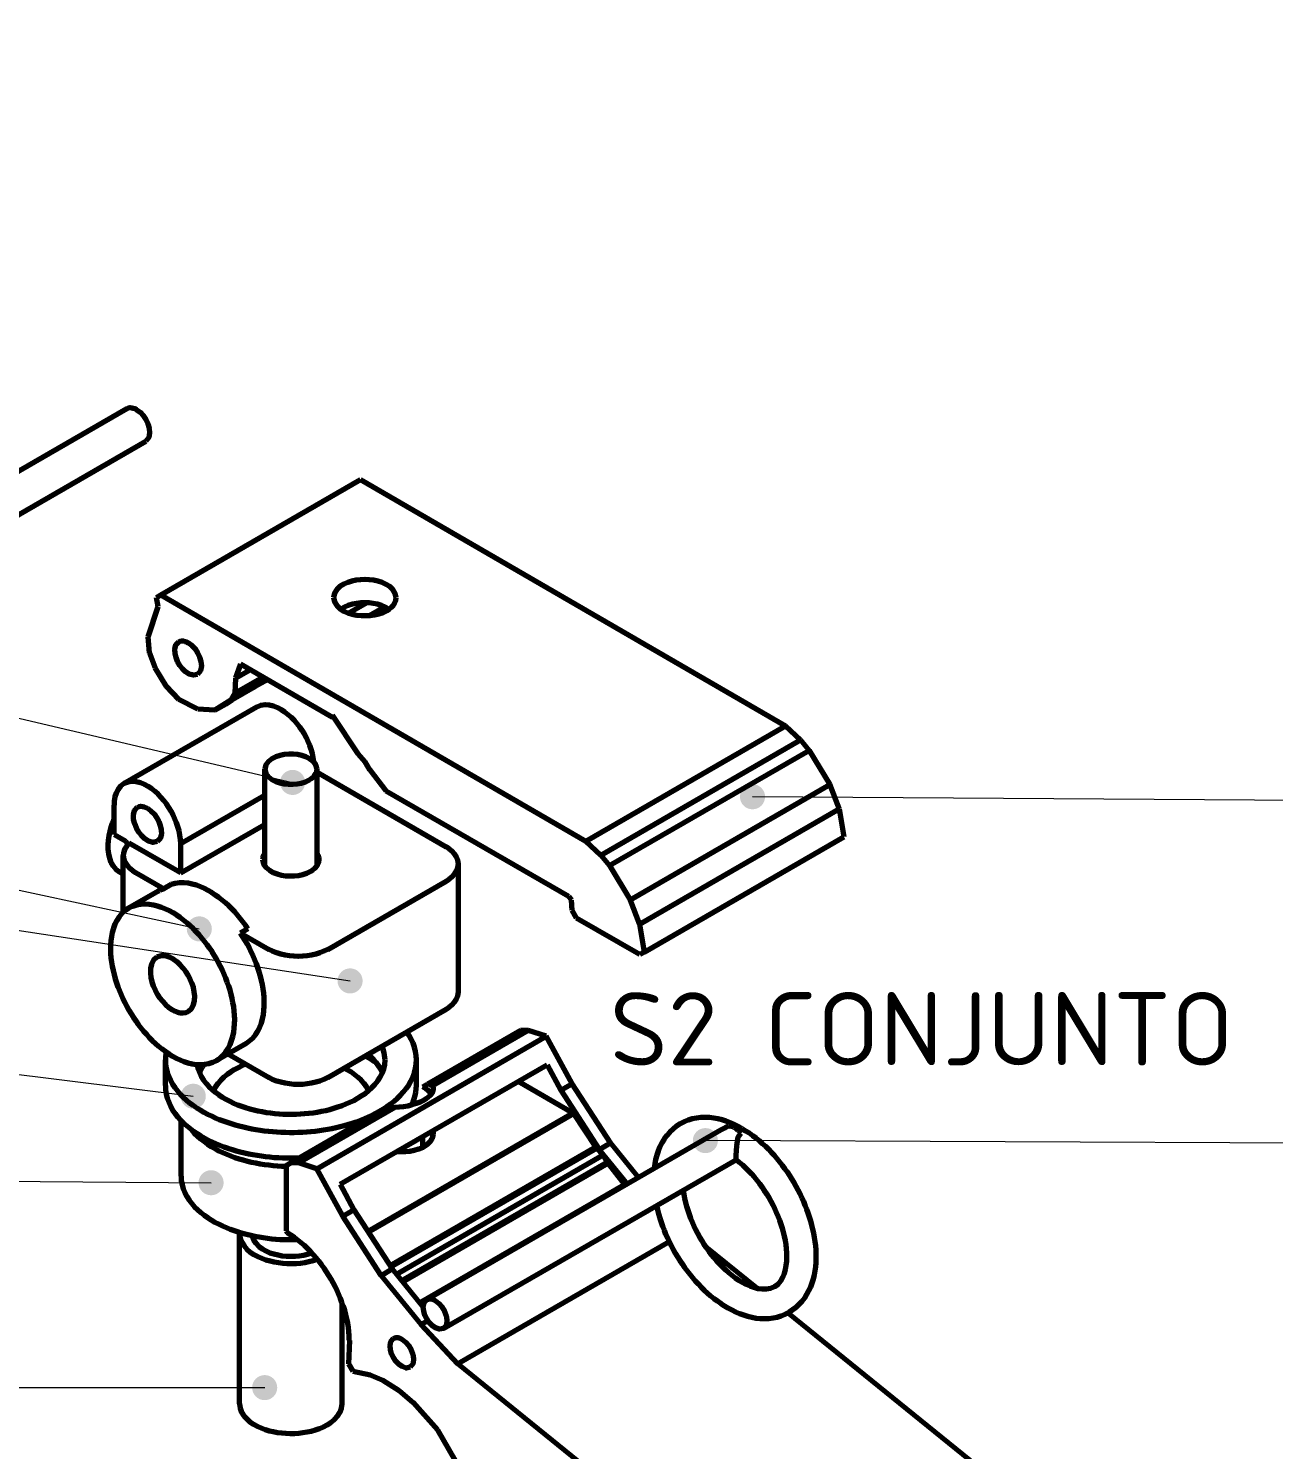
# Model space of a CAD drawing. Header units: millimetres. Extents: x 0 to 594, y 0 to 420.
# Drawn here: x 192.5 to 252, y 273.5 to 341.4 of the extents above; entities that cross this region are included whole.
import ezdxf
from ezdxf.enums import TextEntityAlignment as Align

# ---------------------------------------------------------------- set-up
doc = ezdxf.new("R2010")
doc.units = ezdxf.units.MM
for name, color, linetype, lineweight in [('01-VISIBLE', 7, 'CONTINUOUS', 70), ('06-TEXTO', 7, 'CONTINUOUS', 25), ('08-FINA', 5, 'CONTINUOUS', 18)]:
    doc.layers.add(name, color=color, linetype=linetype, lineweight=lineweight)
doc.styles.add('ISO3098', font='isocpeur.ttf')

msp = doc.modelspace()

# ---------------------------------------------------------------- hatches: boundary and pattern name
at = {"layer": '08-FINA'}
h = msp.add_hatch(color=7, dxfattribs=at)
h.dxf.hatch_style = 1
edge = h.paths.add_edge_path()
edge.add_arc((205.157, 305.402), 0.6, 0, 360)
h = msp.add_hatch(color=7, dxfattribs=at)
h.dxf.hatch_style = 1
edge = h.paths.add_edge_path()
edge.add_arc((227.141, 304.717), 0.6, 0, 360)
h = msp.add_hatch(color=7, dxfattribs=at)
h.dxf.hatch_style = 1
edge = h.paths.add_edge_path()
edge.add_arc((200.697, 298.402), 0.6, 0, 360)
h = msp.add_hatch(color=7, dxfattribs=at)
h.dxf.hatch_style = 1
edge = h.paths.add_edge_path()
edge.add_arc((207.905, 295.915), 0.6, 0, 360)
h = msp.add_hatch(color=7, dxfattribs=at)
h.dxf.hatch_style = 1
edge = h.paths.add_edge_path()
edge.add_arc((200.407, 290.402), 0.6, 0, 360)
h = msp.add_hatch(color=7, dxfattribs=at)
h.dxf.hatch_style = 1
edge = h.paths.add_edge_path()
edge.add_arc((224.888, 288.281), 0.6, 0, 360)
h = msp.add_hatch(color=7, dxfattribs=at)
h.dxf.hatch_style = 1
edge = h.paths.add_edge_path()
edge.add_arc((201.26, 286.267), 0.6, 0, 360)
h = msp.add_hatch(color=7, dxfattribs=at)
h.dxf.hatch_style = 1
edge = h.paths.add_edge_path()
edge.add_arc((203.822, 276.473), 0.6, 0, 360)

# ---------------------------------------------------------------- linework, layer by layer
at = {"layer": '01-VISIBLE'}
for p, q in [((186.982, 317.36), (197.235, 323.279)), ((187.882, 315.801), (198.135, 321.72)), ((198.859, 314.368), (208.405, 319.88)), ((208.405, 319.88), (228.723, 308.104)), ((198.654, 314.25), (198.859, 314.368)), ((198.728, 313.815), (198.654, 314.25)), ((198.859, 314.368), (219.178, 302.592)), ((207.831, 313.498), (208.687, 313.992)), ((198.244, 312.368), (198.728, 313.815)), ((208.829, 313.38), (209.555, 313.8)), ((209.433, 313.513), (209.745, 313.693)), ((198.318, 311.59), (198.244, 312.368)), ((198.58, 310.876), (198.318, 311.59)), ((199.124, 309.982), (198.58, 310.876)), ((202.66, 311.051), (202.433, 310.382)), ((202.433, 310.382), (203.126, 310.782)), ((207.068, 308.506), (202.66, 311.051)), ((199.722, 309.375), (199.124, 309.982)), ((202.211, 309.343), (203.915, 310.327)), ((203.324, 309.958), (202.263, 309.345)), ((202.398, 309.667), (203.727, 310.435)), ((202.433, 310.382), (202.398, 309.667)), ((203.324, 309.958), (203.342, 309.969)), ((203.938, 310.313), (203.342, 309.969)), ((200.62, 308.902), (199.722, 309.375)), ((202.211, 309.343), (201.443, 308.855)), ((201.443, 308.855), (201.974, 309.161)), ((201.974, 309.161), (202.263, 309.345)), ((202.398, 309.667), (202.211, 309.343)), ((197.09, 305.345), (203.454, 309.02)), ((201.443, 308.855), (200.62, 308.902)), ((207.068, 308.612), (207.068, 308.506)), ((208.288, 306.765), (207.068, 308.612)), ((207.119, 308.535), (207.068, 308.506)), ((219.178, 302.592), (228.723, 308.104)), ((228.723, 308.104), (229.434, 307.436)), ((219.888, 301.925), (229.434, 307.436)), ((229.434, 307.436), (229.848, 306.936)), ((208.628, 306.393), (208.288, 306.765)), ((208.85, 306.007), (208.628, 306.393)), ((220.302, 301.425), (229.848, 306.936)), ((229.848, 306.936), (230.838, 305.307)), ((203.824, 301.416), (203.824, 306.035)), ((206.324, 301.416), (206.324, 306.035)), ((206.324, 305.888), (212.499, 302.323)), ((209.635, 304.991), (208.85, 306.007)), ((221.292, 299.796), (230.838, 305.307)), ((230.838, 305.307), (231.287, 304.142)), ((199.806, 302.478), (203.824, 304.798)), ((218.354, 299.957), (209.635, 304.991)), ((196.624, 302.915), (196.624, 304.315)), ((221.741, 298.63), (231.287, 304.142)), ((231.287, 304.142), (231.513, 302.799)), ((199.806, 301.078), (203.824, 303.398)), ((196.624, 302.915), (197.185, 302.591)), ((199.806, 301.078), (197.341, 302.501)), ((199.806, 301.078), (199.806, 302.478)), ((219.178, 302.592), (219.888, 301.925)), ((221.967, 297.287), (231.513, 302.799)), ((197.064, 299.201), (197.064, 301.915)), ((219.888, 301.925), (220.302, 301.425)), ((197.064, 301.013), (196.901, 301.107)), ((197.65, 301.098), (198.995, 300.322)), ((213.085, 295.383), (213.085, 301.507)), ((220.302, 301.425), (221.292, 299.796)), ((199.348, 300.526), (198.995, 300.322)), ((206.842, 297.424), (212.499, 300.69)), ((198.732, 300.204), (197.317, 299.388)), ((218.485, 299.776), (218.354, 299.957)), ((218.523, 299.275), (218.485, 299.776)), ((221.292, 299.796), (221.741, 298.63)), ((218.729, 298.92), (218.523, 299.275)), ((221.758, 297.171), (218.729, 298.92)), ((203.022, 298.405), (202.669, 298.201)), ((221.741, 298.63), (221.967, 297.287)), ((202.669, 298.201), (204.014, 297.424)), ((221.967, 297.287), (221.758, 297.171)), ((206.842, 291.3), (212.499, 294.566)), ((216.045, 293.546), (211.609, 290.984)), ((216.42, 293.546), (211.839, 290.901)), ((216.42, 293.546), (216.045, 293.546)), ((217.279, 293.266), (216.42, 293.546)), ((202.932, 292.929), (201.517, 292.113)), ((206.319, 286.938), (217.279, 293.266)), ((218.513, 290.998), (217.279, 293.266)), ((199.074, 290.915), (199.074, 292.139)), ((202.062, 292.427), (204.014, 291.3)), ((211.074, 290.915), (211.074, 292.139)), ((207.422, 286.192), (217.321, 291.908)), ((217.321, 291.908), (217.983, 290.692)), ((211.38, 290.85), (211.38, 290.852)), ((218.559, 289.596), (215.938, 291.109)), ((217.983, 290.692), (218.513, 290.998)), ((220.348, 288.167), (218.513, 290.998)), ((217.983, 290.692), (219.817, 287.861)), ((209.521, 289.779), (205.085, 287.218)), ((210.04, 289.862), (205.46, 287.218)), ((218.559, 289.596), (208.757, 283.937)), ((218.58, 289.585), (208.768, 283.92)), ((208.774, 283.91), (218.593, 289.579)), ((218.58, 289.585), (218.559, 289.596)), ((218.593, 289.579), (218.58, 289.585)), ((219.645, 287.987), (218.593, 289.579)), ((199.824, 286.577), (199.824, 289.238)), ((211.569, 280.68), (225.629, 288.797)), ((211.38, 287.96), (211.38, 288.478)), ((219.817, 287.861), (220.348, 288.167)), ((221.683, 286.519), (220.348, 288.167)), ((209.812, 282.309), (219.645, 287.987)), ((209.826, 282.288), (219.66, 287.965)), ((209.839, 282.266), (219.675, 287.945)), ((209.853, 282.246), (219.692, 287.926)), ((210.122, 281.893), (219.996, 287.594)), ((210.324, 287.738), (210.324, 287.868)), ((212.369, 279.294), (226.355, 287.369)), ((219.66, 287.965), (219.645, 287.987)), ((219.675, 287.945), (219.66, 287.965)), ((219.692, 287.926), (219.675, 287.945)), ((219.996, 287.594), (219.692, 287.926)), ((219.817, 287.861), (221.153, 286.213)), ((220.191, 287.256), (219.996, 287.594)), ((205.085, 287.218), (204.841, 287.077)), ((204.841, 287.077), (204.841, 283.966)), ((205.46, 287.218), (205.085, 287.218)), ((206.319, 286.938), (205.46, 287.218)), ((207.553, 284.67), (206.319, 286.938)), ((210.371, 281.586), (220.191, 287.256)), ((210.393, 281.559), (220.209, 287.226)), ((210.415, 281.533), (220.229, 287.199)), ((220.209, 287.226), (220.191, 287.256)), ((220.229, 287.199), (220.209, 287.226)), ((221.014, 286.182), (220.229, 287.199)), ((207.422, 286.192), (208.083, 284.976)), ((211.226, 280.531), (221.014, 286.182)), ((211.243, 280.51), (221.031, 286.161)), ((221.031, 286.161), (221.014, 286.182)), ((221.042, 286.149), (221.031, 286.161)), ((207.553, 284.67), (208.083, 284.976)), ((209.388, 281.839), (207.553, 284.67)), ((208.083, 284.976), (209.918, 282.145)), ((202.624, 275.696), (202.624, 283.82)), ((204.841, 283.966), (204.894, 283.874)), ((223.161, 283.438), (213.054, 277.603)), ((227.382, 281.209), (224.906, 283.21)), ((209.388, 281.839), (209.918, 282.145)), ((209.918, 282.145), (211.403, 280.313)), ((211.297, 279.483), (209.388, 281.839)), ((211.26, 280.49), (211.512, 280.635)), ((211.275, 280.47), (211.47, 280.582)), ((207.524, 275.696), (207.524, 280.526)), ((211.291, 280.452), (211.448, 280.543)), ((211.305, 280.434), (211.434, 280.509)), ((211.318, 280.418), (211.425, 280.48)), ((237.859, 272.741), (228.826, 280.042)), ((211.622, 279.671), (211.297, 279.483)), ((213.054, 277.603), (211.297, 279.483)), ((207.871, 278.718), (207.836, 277.616)), ((207.867, 278.74), (207.871, 278.718)), ((207.836, 277.616), (208.041, 277.256)), ((208.041, 277.256), (208.864, 277.083)), ((226.899, 266.413), (213.054, 277.603)), ((208.864, 277.083), (209.462, 276.828)), ((209.462, 276.828), (210.247, 276.33)), ((210.247, 276.33), (210.922, 275.768)), ((210.922, 275.768), (212.082, 274.45)), ((212.082, 274.45), (213.167, 272.57))]:
    msp.add_line(p, q, dxfattribs=at)
for points in [[(197.235, 323.279), (197.308, 323.309), (197.386, 323.321), (197.464, 323.316), (197.541, 323.299), (197.615, 323.271), (197.685, 323.235)], [(197.685, 323.235), (197.865, 323.101), (198.017, 322.936), (198.141, 322.749), (198.237, 322.546), (198.301, 322.331), (198.321, 322.108), (198.277, 321.889), (198.135, 321.72)], [(210.11, 314.237), (210.065, 314.442), (209.955, 314.62), (209.801, 314.762), (209.622, 314.872), (209.432, 314.958), (209.233, 315.026), (209.028, 315.067), (208.82, 315.093), (208.61, 315.107), (208.401, 315.093), (208.193, 315.069), (207.987, 315.027), (207.789, 314.96), (207.598, 314.874), (207.419, 314.765), (207.265, 314.623), (207.154, 314.445), (207.11, 314.241)], [(207.11, 314.241), (207.158, 314.034), (207.271, 313.854), (207.426, 313.708), (207.607, 313.595), (207.803, 313.509), (208.007, 313.446), (208.217, 313.404), (208.429, 313.381), (208.643, 313.375), (208.856, 313.385), (209.068, 313.414), (209.276, 313.462), (209.478, 313.531), (209.67, 313.624)], [(209.762, 313.682), (209.588, 313.784), (209.403, 313.862), (209.21, 313.921), (209.012, 313.962), (208.812, 313.985), (208.611, 313.993), (208.41, 313.986), (208.209, 313.962), (208.012, 313.922), (207.819, 313.863), (207.634, 313.785), (207.46, 313.683)], [(209.67, 313.624), (209.781, 313.696), (209.883, 313.779), (209.972, 313.875), (210.045, 313.985), (210.092, 314.107), (210.11, 314.237)], [(200.61, 310.568), (200.411, 310.527), (200.214, 310.584), (200.04, 310.695), (199.891, 310.837), (199.764, 311), (199.661, 311.179), (199.583, 311.369), (199.535, 311.57), (199.526, 311.776), (199.575, 311.975), (199.71, 312.127)], [(199.71, 312.127), (199.783, 312.157), (199.86, 312.169), (199.939, 312.164), (200.016, 312.146), (200.09, 312.118), (200.16, 312.082)], [(200.16, 312.082), (200.34, 311.948), (200.491, 311.783), (200.616, 311.597), (200.712, 311.394), (200.775, 311.179), (200.796, 310.955), (200.752, 310.737), (200.61, 310.568)], [(203.454, 309.02), (203.641, 309.096), (203.841, 309.125), (204.042, 309.11), (204.239, 309.062), (204.427, 308.988), (204.605, 308.893), (204.774, 308.782), (204.934, 308.657), (205.084, 308.522), (205.225, 308.377), (205.357, 308.224), (205.481, 308.064), (205.596, 307.898), (205.702, 307.725), (205.798, 307.548), (205.886, 307.365), (205.963, 307.178), (206.03, 306.987), (206.086, 306.793), (206.128, 306.595), (206.157, 306.395)], [(206.324, 306.035), (206.274, 306.237), (206.148, 306.404), (205.982, 306.531), (205.794, 306.625), (205.594, 306.691), (205.388, 306.733), (205.179, 306.754), (204.969, 306.754), (204.76, 306.733), (204.554, 306.691), (204.355, 306.625), (204.167, 306.531), (204, 306.404), (203.874, 306.237), (203.824, 306.035)], [(203.824, 306.035), (203.873, 305.834), (203.997, 305.669), (204.161, 305.542), (204.347, 305.448), (204.543, 305.381), (204.747, 305.338), (204.953, 305.316), (205.161, 305.315), (205.368, 305.333), (205.572, 305.373), (205.771, 305.435), (205.958, 305.524)], [(205.958, 305.524), (206.05, 305.584), (206.135, 305.653), (206.21, 305.733), (206.27, 305.824), (206.31, 305.926), (206.324, 306.035)], [(197.09, 305.345), (196.934, 305.226), (196.811, 305.072), (196.723, 304.896), (196.666, 304.707), (196.634, 304.512), (196.624, 304.315)], [(199.806, 302.478), (199.797, 302.682), (199.771, 302.885), (199.73, 303.084), (199.676, 303.281), (199.61, 303.475), (199.534, 303.664), (199.447, 303.849), (199.351, 304.029), (199.245, 304.203), (199.13, 304.372), (199.006, 304.534), (198.874, 304.689), (198.732, 304.836), (198.581, 304.974), (198.421, 305.1), (198.251, 305.213), (198.071, 305.31), (197.882, 305.386), (197.684, 305.435), (197.48, 305.45), (197.279, 305.423), (197.09, 305.345)], [(198.69, 302.574), (198.48, 302.531), (198.272, 302.591), (198.089, 302.708), (197.931, 302.858), (197.798, 303.03), (197.689, 303.219), (197.607, 303.42), (197.556, 303.632), (197.546, 303.849), (197.598, 304.059), (197.74, 304.219)], [(197.74, 304.219), (197.817, 304.251), (197.899, 304.264), (197.982, 304.259), (198.063, 304.24), (198.141, 304.21), (198.215, 304.172)], [(198.215, 304.172), (198.386, 304.049), (198.532, 303.898), (198.656, 303.728), (198.757, 303.543), (198.833, 303.346), (198.878, 303.141), (198.883, 302.931), (198.83, 302.728), (198.69, 302.574)], [(196.901, 301.107), (196.73, 301.235), (196.592, 301.397), (196.487, 301.583), (196.414, 301.784), (196.368, 301.992), (196.345, 302.205), (196.343, 302.418), (196.357, 302.631), (196.386, 302.843), (196.429, 303.052), (196.483, 303.258), (196.549, 303.462), (196.624, 303.661)], [(197.341, 302.501), (197.265, 302.42), (197.199, 302.331), (197.143, 302.236), (197.1, 302.133), (197.073, 302.025), (197.064, 301.915)], [(197.285, 302.443), (197.268, 302.467), (197.251, 302.492), (197.235, 302.516), (197.218, 302.541), (197.202, 302.566), (197.185, 302.591)], [(213.085, 301.507), (213.062, 301.68), (212.998, 301.843), (212.902, 301.989), (212.782, 302.117), (212.646, 302.228), (212.499, 302.323)], [(197.064, 301.915), (197.087, 301.741), (197.151, 301.579), (197.247, 301.432), (197.366, 301.304), (197.502, 301.193), (197.65, 301.098)], [(203.824, 302.005), (203.796, 301.961), (203.771, 301.914), (203.751, 301.866), (203.736, 301.815), (203.727, 301.763), (203.724, 301.711)], [(203.724, 301.711), (203.77, 301.51), (203.887, 301.34), (204.045, 301.207), (204.225, 301.105), (204.418, 301.03), (204.619, 300.977), (204.823, 300.945), (205.03, 300.932), (205.237, 300.937), (205.443, 300.961), (205.646, 301.005), (205.842, 301.07), (206.029, 301.16)], [(206.029, 301.16), (206.128, 301.224), (206.22, 301.298), (206.301, 301.385), (206.366, 301.484), (206.409, 301.594), (206.424, 301.711)], [(206.424, 301.711), (206.421, 301.763), (206.412, 301.815), (206.397, 301.866), (206.377, 301.914), (206.353, 301.961), (206.324, 302.005)], [(212.499, 300.69), (212.646, 300.785), (212.782, 300.896), (212.902, 301.024), (212.998, 301.17), (213.062, 301.333), (213.085, 301.507)], [(198.995, 300.322), (198.949, 300.306), (198.904, 300.289), (198.86, 300.27), (198.817, 300.249), (198.774, 300.227), (198.732, 300.204)], [(203.022, 298.405), (202.905, 298.573), (202.784, 298.738), (202.657, 298.9), (202.526, 299.057), (202.39, 299.21), (202.248, 299.359), (202.102, 299.503), (201.951, 299.642), (201.795, 299.775), (201.634, 299.902), (201.468, 300.021), (201.296, 300.134), (201.119, 300.237), (200.937, 300.331), (200.75, 300.415), (200.557, 300.485), (200.36, 300.542), (200.159, 300.581), (199.955, 300.602), (199.75, 300.602), (199.547, 300.577), (199.348, 300.526)], [(197.317, 299.388), (197.148, 299.273), (196.997, 299.135), (196.866, 298.979), (196.755, 298.807), (196.664, 298.624), (196.59, 298.433), (196.534, 298.237), (196.493, 298.037), (196.466, 297.834), (196.451, 297.63), (196.448, 297.426), (196.455, 297.221), (196.471, 297.017), (196.497, 296.815), (196.53, 296.613), (196.572, 296.413), (196.62, 296.214), (196.675, 296.017), (196.737, 295.822), (196.804, 295.629), (196.878, 295.438), (196.957, 295.25), (197.042, 295.064), (197.132, 294.88), (197.227, 294.699), (197.327, 294.521), (197.433, 294.345), (197.543, 294.173), (197.658, 294.004), (197.777, 293.838), (197.902, 293.676), (198.031, 293.518), (198.165, 293.364), (198.304, 293.214), (198.448, 293.068), (198.597, 292.928), (198.751, 292.793), (198.91, 292.665), (199.074, 292.542), (199.243, 292.428), (199.417, 292.321)], [(201.517, 292.113), (201.686, 292.227), (201.836, 292.364), (201.967, 292.52), (202.078, 292.691), (202.17, 292.873), (202.243, 293.063), (202.299, 293.259), (202.341, 293.458), (202.368, 293.66), (202.383, 293.863), (202.387, 294.067), (202.381, 294.27), (202.364, 294.473), (202.34, 294.676), (202.307, 294.877), (202.266, 295.076), (202.218, 295.274), (202.164, 295.471), (202.103, 295.665), (202.036, 295.857), (201.963, 296.048), (201.884, 296.236), (201.8, 296.421), (201.711, 296.604), (201.617, 296.785), (201.517, 296.963), (201.413, 297.138), (201.304, 297.31), (201.19, 297.479), (201.071, 297.644), (200.948, 297.806), (200.819, 297.964), (200.686, 298.118), (200.548, 298.268), (200.405, 298.414), (200.258, 298.554), (200.105, 298.689), (199.948, 298.818), (199.785, 298.941), (199.617, 299.056), (199.444, 299.164), (199.266, 299.263), (199.083, 299.351), (198.894, 299.428), (198.701, 299.492), (198.503, 299.541), (198.302, 299.573), (198.098, 299.584), (197.895, 299.574), (197.695, 299.538), (197.501, 299.476), (197.317, 299.388)], [(202.932, 292.929), (203.103, 293.046), (203.255, 293.185), (203.387, 293.344), (203.499, 293.519), (203.59, 293.704), (203.663, 293.898), (203.719, 294.097), (203.759, 294.3), (203.785, 294.505), (203.799, 294.711), (203.801, 294.918), (203.792, 295.125), (203.774, 295.331), (203.747, 295.536), (203.712, 295.74), (203.669, 295.942), (203.618, 296.143), (203.561, 296.342), (203.498, 296.539), (203.428, 296.734), (203.352, 296.926), (203.27, 297.116), (203.183, 297.304), (203.091, 297.489), (202.993, 297.671), (202.89, 297.851), (202.782, 298.027), (202.669, 298.201)], [(198.667, 297.049), (198.509, 296.907), (198.411, 296.718), (198.365, 296.51), (198.358, 296.296), (198.382, 296.084), (198.429, 295.876), (198.497, 295.673), (198.583, 295.477), (198.684, 295.289), (198.801, 295.11), (198.932, 294.941), (199.079, 294.785), (199.24, 294.645), (199.417, 294.526)], [(200.167, 294.451), (200.323, 294.59), (200.421, 294.775), (200.469, 294.98), (200.477, 295.189), (200.456, 295.398), (200.411, 295.604), (200.347, 295.804), (200.265, 295.997), (200.167, 296.183), (200.055, 296.361), (199.928, 296.529), (199.788, 296.684), (199.632, 296.826), (199.462, 296.948), (199.276, 297.046), (199.075, 297.107), (198.866, 297.115), (198.667, 297.049)], [(206.842, 297.424), (206.655, 297.329), (206.46, 297.251), (206.259, 297.19), (206.054, 297.144), (205.847, 297.112), (205.638, 297.092), (205.428, 297.086), (205.218, 297.092), (205.009, 297.112), (204.801, 297.144), (204.597, 297.19), (204.396, 297.251), (204.201, 297.329), (204.014, 297.424)], [(212.499, 294.566), (212.646, 294.661), (212.782, 294.772), (212.902, 294.9), (212.998, 295.047), (213.062, 295.209), (213.085, 295.383)], [(199.417, 294.526), (199.534, 294.465), (199.657, 294.419), (199.785, 294.389), (199.916, 294.381), (200.046, 294.401), (200.167, 294.451)], [(211.074, 292.139), (211.064, 292.344), (211.032, 292.548), (210.981, 292.746), (210.912, 292.94), (210.826, 293.126), (210.724, 293.305), (210.61, 293.476)], [(199.11, 292.517), (199.099, 292.455), (199.09, 292.392), (199.083, 292.329), (199.078, 292.266), (199.075, 292.203), (199.074, 292.139)], [(199.074, 292.139), (199.085, 291.937), (199.115, 291.736), (199.165, 291.539), (199.233, 291.348), (199.317, 291.164), (199.416, 290.986), (199.528, 290.817), (199.652, 290.656), (199.786, 290.503), (199.928, 290.359), (200.078, 290.222), (200.234, 290.092), (200.396, 289.97), (200.563, 289.855), (200.735, 289.747), (200.911, 289.645), (201.09, 289.549), (201.272, 289.46), (201.457, 289.376), (201.644, 289.297), (201.833, 289.224), (202.025, 289.156), (202.217, 289.093), (202.412, 289.035), (202.608, 288.981), (202.805, 288.933), (203.003, 288.888), (203.202, 288.848), (203.402, 288.813), (203.602, 288.781), (203.803, 288.754), (204.005, 288.731), (204.207, 288.712), (204.41, 288.697), (204.612, 288.685), (204.815, 288.678), (205.018, 288.675), (205.221, 288.676), (205.424, 288.681), (205.627, 288.69), (205.83, 288.703), (206.032, 288.72), (206.234, 288.74), (206.435, 288.765), (206.636, 288.795), (206.836, 288.828), (207.036, 288.866), (207.234, 288.907), (207.432, 288.954), (207.629, 289.005), (207.824, 289.06), (208.018, 289.121), (208.21, 289.186), (208.4, 289.256), (208.589, 289.332), (208.775, 289.413), (208.959, 289.499), (209.139, 289.591), (209.317, 289.69)], [(199.417, 292.321), (199.594, 292.225), (199.776, 292.139), (199.962, 292.065), (200.153, 292.003), (200.349, 291.956), (200.547, 291.927), (200.748, 291.916), (200.948, 291.928), (201.146, 291.964), (201.337, 292.025), (201.517, 292.113)], [(208.256, 290.302), (208.44, 290.415), (208.617, 290.537), (208.786, 290.67), (208.945, 290.815), (209.094, 290.971), (209.228, 291.139), (209.345, 291.32), (209.441, 291.512), (209.514, 291.714), (209.559, 291.925), (209.574, 292.139)], [(209.182, 291.976), (209.091, 292.039), (208.999, 292.101), (208.906, 292.16), (208.811, 292.217), (208.714, 292.272), (208.617, 292.325)], [(209.448, 291.527), (209.366, 291.696), (209.268, 291.857), (209.156, 292.008), (209.033, 292.15), (208.9, 292.283), (208.758, 292.407)], [(209.317, 289.69), (209.497, 289.798), (209.673, 289.914), (209.844, 290.037), (210.008, 290.168), (210.166, 290.307), (210.317, 290.454), (210.458, 290.61), (210.589, 290.775), (210.709, 290.948), (210.814, 291.13), (210.904, 291.32), (210.977, 291.518), (211.03, 291.721), (211.063, 291.929), (211.074, 292.139)], [(209.574, 292.139), (209.57, 292.252), (209.557, 292.364), (209.537, 292.474), (209.508, 292.583), (209.472, 292.69), (209.429, 292.794)], [(200.59, 291.923), (200.632, 291.723), (200.699, 291.531), (200.788, 291.348), (200.896, 291.175), (201.019, 291.013), (201.156, 290.861), (201.304, 290.721), (201.461, 290.591), (201.625, 290.471), (201.796, 290.359), (201.972, 290.257), (202.153, 290.163), (202.338, 290.077), (202.526, 289.998), (202.717, 289.926), (202.91, 289.861), (203.105, 289.803), (203.302, 289.751), (203.501, 289.705), (203.701, 289.665), (203.902, 289.631), (204.104, 289.602), (204.306, 289.579), (204.509, 289.562), (204.713, 289.55), (204.916, 289.543), (205.12, 289.541), (205.324, 289.545), (205.528, 289.554), (205.731, 289.569), (205.934, 289.589), (206.136, 289.615), (206.338, 289.646), (206.538, 289.683), (206.737, 289.725), (206.935, 289.774), (207.132, 289.829), (207.326, 289.89), (207.518, 289.958), (207.708, 290.033), (207.894, 290.115), (208.077, 290.204), (208.256, 290.302)], [(200.929, 291.926), (200.885, 291.863), (200.843, 291.799), (200.803, 291.733), (200.766, 291.666), (200.732, 291.597), (200.701, 291.527)], [(202.926, 291.928), (202.736, 291.85), (202.551, 291.762), (202.37, 291.665), (202.195, 291.558), (202.026, 291.44), (201.867, 291.311), (201.718, 291.17), (201.582, 291.016), (201.463, 290.849), (201.364, 290.669)], [(208.784, 290.669), (208.687, 290.846), (208.57, 291.011), (208.437, 291.163), (208.292, 291.302), (208.135, 291.43), (207.97, 291.547), (207.799, 291.654), (207.621, 291.75)], [(199.074, 290.915), (199.085, 290.71), (199.116, 290.507), (199.167, 290.309), (199.236, 290.116), (199.322, 289.93), (199.423, 289.751), (199.537, 289.581), (199.662, 289.419), (199.798, 289.265), (199.942, 289.12), (200.095, 288.982), (200.253, 288.852), (200.418, 288.73), (200.587, 288.615), (200.761, 288.506), (200.939, 288.405), (201.121, 288.309), (201.305, 288.219), (201.492, 288.136), (201.682, 288.057), (201.873, 287.985), (202.067, 287.917), (202.262, 287.854), (202.459, 287.797), (202.657, 287.744), (202.856, 287.696), (203.057, 287.652), (203.258, 287.613), (203.46, 287.578), (203.663, 287.548), (203.866, 287.521), (204.07, 287.499), (204.274, 287.481), (204.479, 287.468), (204.683, 287.458), (204.888, 287.452), (205.093, 287.45), (205.298, 287.453), (205.503, 287.459)], [(206.842, 291.3), (206.655, 291.205), (206.46, 291.128), (206.259, 291.067), (206.054, 291.02), (205.847, 290.988), (205.638, 290.969), (205.428, 290.962), (205.218, 290.969), (205.009, 290.988), (204.801, 291.02), (204.597, 291.067), (204.396, 291.128), (204.201, 291.205), (204.014, 291.3)], [(210.853, 289.982), (210.918, 290.129), (210.973, 290.281), (211.017, 290.436), (211.049, 290.594), (211.068, 290.754), (211.074, 290.915)], [(211.38, 290.852), (211.418, 290.874), (211.456, 290.896), (211.495, 290.918), (211.533, 290.94), (211.571, 290.962), (211.609, 290.984)], [(211.784, 290.506), (211.731, 290.578), (211.671, 290.644), (211.604, 290.703), (211.533, 290.757), (211.458, 290.806), (211.38, 290.85)], [(211.609, 290.984), (211.65, 290.978), (211.691, 290.97), (211.731, 290.959), (211.769, 290.945), (211.806, 290.926), (211.839, 290.901)], [(211.839, 290.901), (211.851, 290.878), (211.86, 290.854), (211.868, 290.83), (211.873, 290.805), (211.876, 290.779), (211.878, 290.754)], [(211.438, 290.219), (211.253, 290.125), (211.06, 290.048), (210.861, 289.985), (210.659, 289.935), (210.455, 289.898), (210.248, 289.874), (210.04, 289.862)], [(211.878, 290.754), (211.856, 290.636), (211.8, 290.53), (211.725, 290.437), (211.636, 290.355), (211.54, 290.283), (211.438, 290.219)], [(210.04, 289.862), (209.955, 289.844), (209.868, 289.827), (209.782, 289.812), (209.695, 289.799), (209.608, 289.788), (209.521, 289.779)], [(200.322, 288.8), (200.458, 288.644), (200.605, 288.497), (200.761, 288.36), (200.924, 288.232), (201.093, 288.112), (201.268, 288), (201.447, 287.896), (201.631, 287.8), (201.818, 287.71), (202.008, 287.627), (202.201, 287.551), (202.397, 287.481), (202.594, 287.416), (202.793, 287.358), (202.993, 287.305), (203.195, 287.258), (203.399, 287.215), (203.603, 287.178), (203.808, 287.146), (204.013, 287.119), (204.22, 287.097), (204.427, 287.08), (204.634, 287.067), (204.841, 287.06)], [(211.855, 288.752), (211.862, 288.728), (211.868, 288.703), (211.872, 288.679), (211.875, 288.654), (211.877, 288.629), (211.878, 288.604)], [(223.688, 289.083), (223.508, 288.967), (223.341, 288.835), (223.186, 288.688), (223.046, 288.527), (222.921, 288.354), (222.81, 288.171), (222.714, 287.981), (222.633, 287.783), (222.565, 287.581), (222.51, 287.375), (222.467, 287.165), (222.437, 286.954)], [(226.638, 288.86), (226.456, 288.959), (226.271, 289.051), (226.081, 289.133), (225.888, 289.206), (225.691, 289.268), (225.49, 289.318), (225.287, 289.355), (225.081, 289.379), (224.875, 289.387), (224.668, 289.38), (224.463, 289.356), (224.261, 289.314), (224.063, 289.255), (223.871, 289.178), (223.688, 289.083)], [(225.629, 288.797), (225.689, 288.83), (225.749, 288.861), (225.811, 288.891), (225.872, 288.92), (225.933, 288.949), (225.993, 288.981)], [(225.993, 288.981), (226.045, 288.984), (226.096, 288.979), (226.146, 288.968), (226.195, 288.952), (226.242, 288.931), (226.288, 288.907)], [(226.288, 288.907), (226.344, 288.871), (226.397, 288.832), (226.447, 288.788), (226.495, 288.742), (226.539, 288.693), (226.582, 288.642)], [(226.638, 288.86), (226.809, 288.756), (226.977, 288.646), (227.141, 288.529), (227.301, 288.407), (227.456, 288.28), (227.608, 288.148), (227.755, 288.011), (227.899, 287.871), (228.038, 287.726), (228.174, 287.578), (228.305, 287.426), (228.433, 287.271), (228.556, 287.112), (228.676, 286.951), (228.792, 286.787), (228.904, 286.62), (229.011, 286.45), (229.115, 286.278), (229.215, 286.103), (229.31, 285.926), (229.401, 285.747), (229.488, 285.566), (229.571, 285.383), (229.648, 285.198), (229.722, 285.011), (229.79, 284.822), (229.854, 284.631), (229.913, 284.439), (229.966, 284.245), (230.013, 284.05), (230.055, 283.854), (230.091, 283.656), (230.121, 283.457), (230.144, 283.258), (230.16, 283.057), (230.168, 282.856), (230.169, 282.656), (230.161, 282.455), (230.144, 282.255), (230.118, 282.055), (230.081, 281.858), (230.034, 281.662), (229.976, 281.47), (229.906, 281.282), (229.823, 281.099), (229.728, 280.922), (229.619, 280.753), (229.497, 280.593), (229.362, 280.444), (229.215, 280.308), (229.057, 280.184), (228.888, 280.076)], [(211.878, 288.604), (211.833, 288.395), (211.718, 288.215), (211.559, 288.07), (211.377, 287.958), (211.18, 287.872), (210.974, 287.809), (210.764, 287.767), (210.55, 287.743), (210.335, 287.738), (210.121, 287.75)], [(226.352, 287.371), (226.356, 287.59), (226.374, 287.81), (226.393, 288.03), (226.416, 288.249), (226.459, 288.465), (226.582, 288.642)], [(226.352, 287.371), (226.509, 287.247), (226.661, 287.116), (226.808, 286.98), (226.95, 286.839), (227.087, 286.692), (227.219, 286.542), (227.347, 286.387), (227.47, 286.228), (227.588, 286.066), (227.701, 285.901), (227.809, 285.732), (227.913, 285.561), (228.011, 285.386), (228.105, 285.209), (228.194, 285.029), (228.277, 284.847), (228.355, 284.662), (228.427, 284.475), (228.494, 284.286), (228.554, 284.095), (228.608, 283.902), (228.656, 283.707), (228.696, 283.511), (228.728, 283.313), (228.751, 283.114), (228.765, 282.914), (228.769, 282.713), (228.762, 282.513), (228.741, 282.314), (228.705, 282.116), (228.652, 281.923), (228.577, 281.737), (228.477, 281.564), (228.349, 281.41), (228.189, 281.29), (228.005, 281.211), (227.808, 281.175), (227.608, 281.175), (227.41, 281.203), (227.216, 281.253), (227.027, 281.32), (226.844, 281.402), (226.666, 281.495), (226.494, 281.598), (226.328, 281.711), (226.168, 281.83), (226.012, 281.957), (225.862, 282.09), (225.717, 282.228), (225.576, 282.371), (225.441, 282.519), (225.31, 282.671), (225.185, 282.827), (225.064, 282.987), (224.947, 283.15), (224.836, 283.317), (224.729, 283.486), (224.627, 283.659), (224.53, 283.835), (224.438, 284.013), (224.352, 284.193), (224.27, 284.377), (224.194, 284.562), (224.124, 284.75), (224.059, 284.94), (224.001, 285.131), (223.949, 285.325), (223.904, 285.52), (223.867, 285.717), (223.838, 285.916)], [(226.36, 287.372), (226.359, 287.371), (226.358, 287.371), (226.356, 287.37), (226.355, 287.37), (226.353, 287.371), (226.352, 287.371)], [(199.824, 286.577), (199.836, 286.374), (199.871, 286.173), (199.928, 285.978), (200.005, 285.789), (200.099, 285.609), (200.209, 285.438), (200.333, 285.276), (200.467, 285.123), (200.612, 284.98), (200.765, 284.846), (200.925, 284.72), (201.091, 284.602), (201.263, 284.493), (201.439, 284.39), (201.619, 284.295), (201.802, 284.207), (201.989, 284.125), (202.178, 284.049), (202.369, 283.979), (202.562, 283.915), (202.757, 283.857), (202.954, 283.804), (203.152, 283.756), (203.351, 283.714), (203.551, 283.676), (203.752, 283.644), (203.954, 283.616), (204.156, 283.593), (204.359, 283.574), (204.562, 283.56), (204.765, 283.551), (204.969, 283.546), (205.173, 283.546), (205.376, 283.551)], [(222.548, 285.171), (222.594, 284.972), (222.647, 284.774), (222.705, 284.579), (222.768, 284.384), (222.837, 284.192), (222.91, 284.001), (222.989, 283.813), (223.072, 283.626), (223.159, 283.441), (223.251, 283.259), (223.347, 283.079), (223.448, 282.901), (223.553, 282.726), (223.662, 282.553), (223.776, 282.383), (223.893, 282.216), (224.015, 282.052), (224.14, 281.891), (224.27, 281.733), (224.404, 281.579), (224.541, 281.428), (224.683, 281.281), (224.829, 281.138), (224.98, 281), (225.134, 280.866), (225.293, 280.737), (225.455, 280.614), (225.623, 280.496), (225.794, 280.385), (225.969, 280.281), (226.149, 280.184), (226.333, 280.095), (226.521, 280.015), (226.713, 279.945), (226.908, 279.885), (227.107, 279.837), (227.308, 279.801), (227.511, 279.779), (227.715, 279.772), (227.919, 279.78), (228.122, 279.805), (228.321, 279.846), (228.517, 279.906), (228.706, 279.982), (228.888, 280.076)], [(202.628, 283.895), (202.627, 283.883), (202.626, 283.87), (202.625, 283.858), (202.625, 283.845), (202.624, 283.833), (202.624, 283.82)], [(202.624, 283.82), (202.65, 283.614), (202.725, 283.42), (202.837, 283.244), (202.976, 283.09), (203.135, 282.955), (203.309, 282.84), (203.492, 282.74), (203.682, 282.656), (203.878, 282.586), (204.079, 282.528), (204.282, 282.482), (204.487, 282.447), (204.694, 282.423), (204.902, 282.409), (205.111, 282.406), (205.319, 282.413), (205.527, 282.43), (205.733, 282.458), (205.938, 282.496), (206.14, 282.547), (206.339, 282.609)], [(203.23, 283.739), (203.287, 283.544), (203.395, 283.372), (203.537, 283.226), (203.701, 283.104), (203.879, 283.005), (204.067, 282.924), (204.26, 282.861), (204.459, 282.813), (204.66, 282.779), (204.863, 282.759), (205.067, 282.752), (205.271, 282.758), (205.474, 282.777), (205.675, 282.81), (205.873, 282.857), (206.068, 282.919)], [(207.867, 278.74), (207.862, 278.945), (207.846, 279.15), (207.822, 279.354), (207.789, 279.557), (207.748, 279.758), (207.7, 279.958), (207.646, 280.156), (207.584, 280.353), (207.517, 280.547), (207.443, 280.739), (207.364, 280.928), (207.279, 281.116), (207.189, 281.301), (207.094, 281.483), (206.994, 281.662), (206.888, 281.838), (206.778, 282.012), (206.662, 282.182), (206.542, 282.349), (206.417, 282.512), (206.287, 282.671), (206.153, 282.826), (206.013, 282.977), (205.868, 283.123), (205.719, 283.264), (205.564, 283.4), (205.404, 283.529), (205.24, 283.652), (205.069, 283.767), (204.894, 283.874)], [(212.369, 279.294), (212.173, 279.26), (211.984, 279.325), (211.82, 279.442), (211.682, 279.589), (211.569, 279.756), (211.481, 279.937), (211.423, 280.13), (211.403, 280.331), (211.441, 280.528), (211.569, 280.68)], [(211.569, 280.68), (211.633, 280.706), (211.702, 280.717), (211.772, 280.713), (211.841, 280.697), (211.906, 280.672), (211.969, 280.64)], [(211.969, 280.64), (212.149, 280.501), (212.297, 280.328), (212.414, 280.133), (212.496, 279.92), (212.533, 279.695), (212.505, 279.47), (212.369, 279.294)], [(210.778, 277.443), (210.582, 277.409), (210.393, 277.475), (210.229, 277.592), (210.091, 277.739), (209.978, 277.905), (209.89, 278.087), (209.832, 278.28), (209.812, 278.48), (209.85, 278.677), (209.978, 278.829)], [(209.978, 278.829), (210.042, 278.856), (210.111, 278.866), (210.181, 278.862), (210.25, 278.846), (210.315, 278.821), (210.378, 278.789)], [(210.378, 278.789), (210.558, 278.651), (210.706, 278.478), (210.823, 278.282), (210.905, 278.069), (210.942, 277.845), (210.914, 277.62), (210.778, 277.443)], [(202.624, 275.696), (202.649, 275.494), (202.72, 275.304), (202.828, 275.131), (202.963, 274.979), (203.117, 274.845), (203.285, 274.73), (203.463, 274.631), (203.648, 274.546), (203.839, 274.475), (204.034, 274.415), (204.232, 274.368), (204.432, 274.331), (204.634, 274.305), (204.837, 274.288), (205.041, 274.282), (205.245, 274.285), (205.448, 274.298), (205.651, 274.321), (205.852, 274.355), (206.05, 274.399), (206.247, 274.454), (206.439, 274.521), (206.626, 274.601), (206.807, 274.696)], [(206.807, 274.696), (206.987, 274.812), (207.154, 274.948), (207.3, 275.105), (207.418, 275.284), (207.497, 275.484), (207.524, 275.696)]]:
    msp.add_lwpolyline(points, dxfattribs=at)
at = {"layer": '08-FINA'}
for p, q in [((51.381, 341.446), (205.157, 305.402)), ((51.399, 330.527), (200.697, 298.402)), ((51.448, 319.794), (207.905, 295.915)), ((51.466, 308.918), (200.407, 290.402)), ((369.5, 303.781), (227.141, 304.717)), ((369.5, 287.635), (224.888, 288.281)), ((51.5, 287.438), (201.26, 286.267)), ((51.5, 276.473), (203.822, 276.473))]:
    msp.add_line(p, q, dxfattribs=at)

# ---------------------------------------------------------------- texts
at = {"layer": '06-TEXTO', "style": 'ISO3098'}
msp.add_text('S2 CONJUNTO DE VÁLVULA', height=3.5, dxfattribs=at).set_placement((250.558, 293.625), align=Align.MIDDLE_CENTER)

doc.saveas('drawing.dxf')
